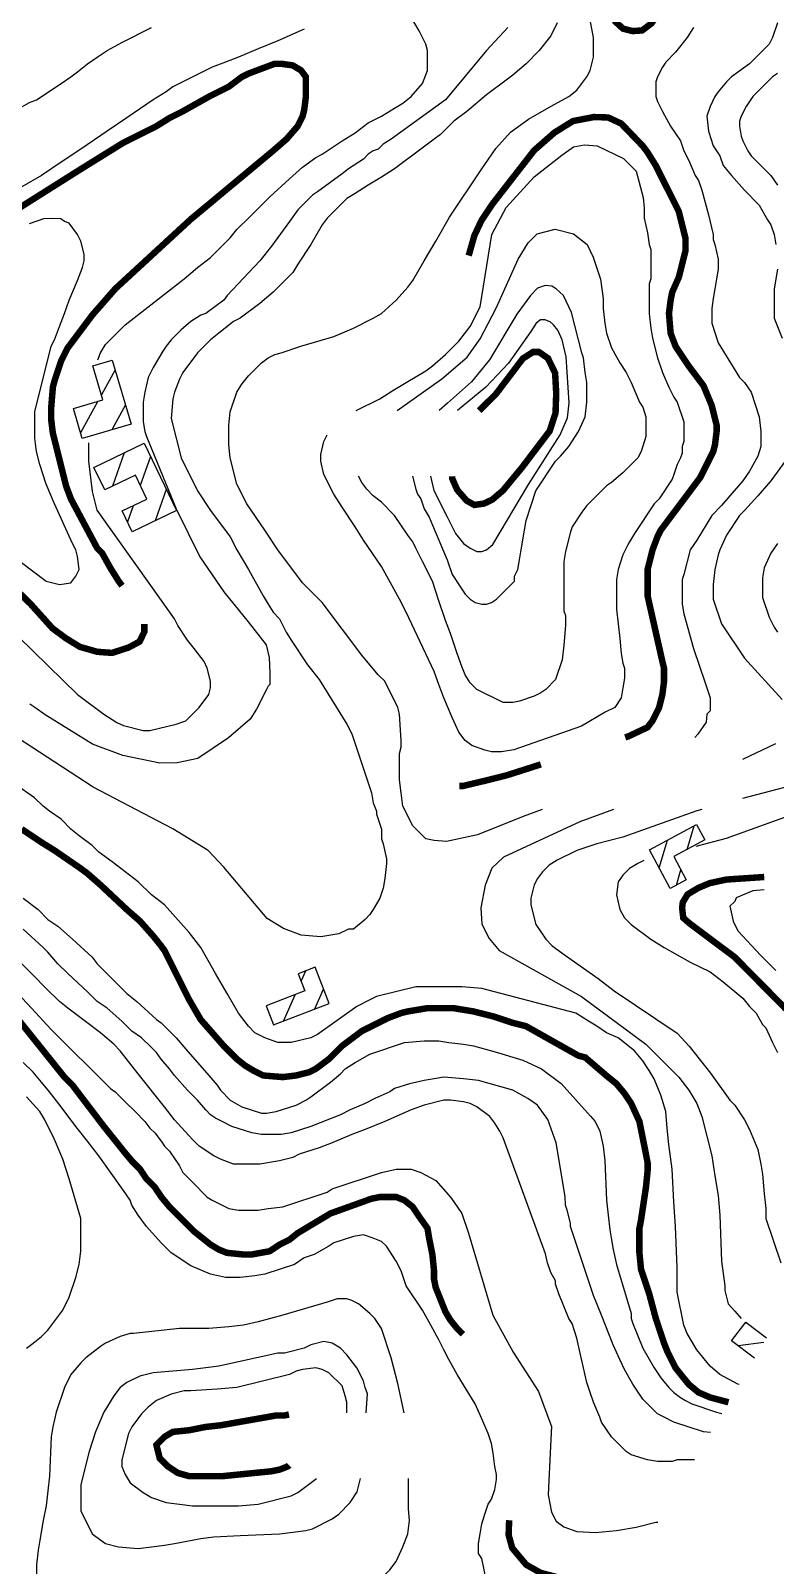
# Model space of a CAD drawing. Extents: x 35515948 to 35520624, y 3302916 to 3308279.
# Drawn here: x 35519442 to 35519730, y 3305613 to 3306207 of the extents above; entities that cross this region are included whole.
import ezdxf

# ---------------------------------------------------------------- set-up
doc = ezdxf.new("R2010")
doc.units = 0
doc.header["$LTSCALE"] = 10000
doc.header["$MEASUREMENT"] = 0
doc.layers.add('2113', color=7, linetype='CONTINUOUS')
doc.layers.add('HY_DX_DGXZ', color=3, linetype='CONTINUOUS')

msp = doc.modelspace()

# ---------------------------------------------------------------- linework, layer by layer
at = {"layer": '2113', "linetype": 'Continuous', "ltscale": 0.005}
for p, q in [((35519474.35, 3306075.63), (35519469.06, 3306065.93)), ((35519467.73, 3306063.48), (35519461.04, 3306051.22)), ((35519478.34, 3306062.06), (35519473.09, 3306052.42)), ((35519477.91, 3306043.53), (35519473.36, 3306030.62)), ((35519488.02, 3306042.14), (35519484.08, 3306030.94)), ((35519494.13, 3306029.39), (35519489.86, 3306017.25)), ((35519481.32, 3306023.1), (35519479.14, 3306016.89)), ((35519695.45, 3305890.21), (35519698.2, 3305899.37)), ((35519684.65, 3305883.05), (35519687.89, 3305893.83)), ((35519691.28, 3305876.35), (35519693.06, 3305882.28)), ((35519546.28, 3305839.26), (35519548.04, 3305843.25)), ((35519539.44, 3305823.82), (35519543.95, 3305834)), ((35519551.57, 3305828.51), (35519554.93, 3305836.11)), ((35519718.55, 3305707.09), (35519717.82, 3305706.99)), ((35519725.07, 3305699.59), (35519715.2, 3305698.27))]:
    msp.add_line(p, q, dxfattribs=at)
for points in [[(35519480.53, 3306054.61), (35519461.68, 3306049.06), (35519458.26, 3306060.69), (35519469.62, 3306064.04), (35519465.74, 3306077.21), (35519473.23, 3306079.41)], [(35519485.59, 3306047.22), (35519498.07, 3306021.19), (35519481, 3306013), (35519477.12, 3306021.09), (35519486.62, 3306025.64), (35519482.2, 3306034.85), (35519470.35, 3306029.17), (35519466.16, 3306037.9)], [(35519680.88, 3305890.06), (35519699.11, 3305899.86), (35519702.32, 3305893.9), (35519690.29, 3305887.43), (35519695.13, 3305878.42), (35519688.93, 3305875.09)], [(35519557.05, 3305830.63), (35519551.63, 3305844.64), (35519545.16, 3305842.14), (35519547.74, 3305835.47), (35519532.78, 3305829.68), (35519535.62, 3305822.34)]]:
    msp.add_lwpolyline(points, close=True, dxfattribs=at)
msp.add_lwpolyline([(35519721.47, 3305693.48), (35519712.65, 3305700.22), (35519718.14, 3305707.4), (35519726.09, 3305701.32)], dxfattribs=at)
at = {"layer": 'HY_DX_DGXZ', "linetype": 'Continuous', "ltscale": 0.005, "const_width": 2.5, "elevation": 450, "flags": 128}
msp.add_lwpolyline([(35519670.66, 3306228.74), (35519666.57, 3306223.69), (35519665.87, 3306219.06), (35519666.04, 3306214.01), (35519667.7, 3306210.26), (35519670.66, 3306207.55), (35519674.41, 3306206.6), (35519678.08, 3306206.86), (35519681.74, 3306209.65), (35519685.23, 3306214.88), (35519687.49, 3306222.55), (35519687.49, 3306225.95), (35519686.1, 3306229.7), (35519682, 3306231.97), (35519680.61, 3306231.97), (35519674.41, 3306231.27)], close=True, dxfattribs=at)
at = {"layer": 'HY_DX_DGXZ', "linetype": 'Continuous', "ltscale": 0.005}
for points, elevation in [([(35519467.63, 3306079.47), (35519468.72, 3306082.2), (35519470.62, 3306085.38), (35519475.7, 3306090.46), (35519478.24, 3306093), (35519501.1, 3306110.78), (35519506.18, 3306115.22), (35519511.26, 3306119.03), (35519518.88, 3306126.65), (35519521.42, 3306129.83), (35519526.5, 3306134.91), (35519531.58, 3306139.99), (35519534.12, 3306142.53), (35519541.74, 3306149.51), (35519546.82, 3306153.96), (35519551.9, 3306157.77), (35519554.44, 3306159.04), (35519562.06, 3306164.12), (35519567.14, 3306167.29), (35519572.22, 3306171.1), (35519577.3, 3306173.64), (35519582.38, 3306176.82), (35519585.56, 3306178.72), (35519588.73, 3306181.26), (35519593.18, 3306186.34), (35519595.08, 3306191.42), (35519595.08, 3306199.04), (35519594.45, 3306201.58), (35519591.91, 3306206.66), (35519588.1, 3306213.01)], 430), ([(35519639.36, 3305905.62), (35519632.12, 3305902.96), (35519614.42, 3305895.81), (35519602.39, 3305893.29), (35519597.62, 3305893.61), (35519594.45, 3305894.24), (35519589.37, 3305899.32), (35519585.56, 3305906.94), (35519584.92, 3305912.02), (35519584.29, 3305917.1), (35519584.29, 3305927.26), (35519584.92, 3305929.8), (35519584.92, 3305932.34), (35519584.29, 3305942.5), (35519583.65, 3305945.04), (35519578.57, 3305955.2), (35519576.03, 3305957.74), (35519569.68, 3305965.36), (35519554.44, 3305985.68), (35519546.82, 3305993.3), (35519537.3, 3306006), (35519532.22, 3306013.62), (35519525.23, 3306023.78), (35519521.42, 3306031.4), (35519518.88, 3306041.56), (35519518.25, 3306046.64), (35519518.25, 3306054.26), (35519518.88, 3306059.34), (35519521.42, 3306066.96), (35519523.33, 3306070.14), (35519525.87, 3306073.31), (35519530.95, 3306078.39), (35519533.49, 3306080.3), (35519536.03, 3306081.57), (35519538.57, 3306082.2), (35519546.19, 3306084.74), (35519558.89, 3306088.55), (35519566.51, 3306091.73), (35519574.13, 3306095.54), (35519577.3, 3306097.44), (35519583.02, 3306102.52), (35519587.46, 3306107.6), (35519589.37, 3306110.14), (35519593.81, 3306117.76), (35519598.26, 3306125.38), (35519603.56, 3306134.7), (35519615.85, 3306152.97), (35519621.53, 3306161.16), (35519627.2, 3306167.46), (35519634.14, 3306172.5), (35519642.96, 3306177.54), (35519649.69, 3306181.26), (35519652.87, 3306183.8), (35519656.68, 3306188.88), (35519657.95, 3306191.42), (35519659.22, 3306196.5), (35519659.22, 3306204.12), (35519657.31, 3306214.28)], 445), ([(35519645.25, 3306209.84), (35519642.71, 3306204.76), (35519638.26, 3306199.04), (35519633.18, 3306193.96), (35519628.1, 3306189.52), (35519625.56, 3306187.61), (35519617.94, 3306181.9), (35519610.32, 3306175.55), (35519605.24, 3306171.74), (35519600.16, 3306166.66), (35519597.62, 3306164.75), (35519592.54, 3306160.94), (35519582.38, 3306153.32), (35519577.3, 3306150.15), (35519572.22, 3306146.97), (35519567.14, 3306143.8), (35519563.97, 3306141.89), (35519556.35, 3306134.27), (35519554.44, 3306131.73), (35519550, 3306124.11), (35519544.92, 3306116.49), (35519543.01, 3306113.32), (35519535.39, 3306105.7), (35519530.31, 3306101.25), (35519522.69, 3306095.54), (35519520.15, 3306094.27), (35519514.44, 3306089.82), (35519511.26, 3306087.28), (35519506.18, 3306082.2), (35519500.47, 3306074.58), (35519499.2, 3306072.04), (35519497.29, 3306066.96), (35519496.66, 3306064.42), (35519496.02, 3306056.8), (35519499.83, 3306041.56), (35519506.18, 3306028.86), (35519511.26, 3306021.24), (35519518.88, 3306011.08), (35519521.42, 3306006), (35519525.87, 3305998.38), (35519531.58, 3305988.22), (35519533.49, 3305985.05), (35519535.39, 3305981.87), (35519537.93, 3305979.33), (35519540.47, 3305974.25), (35519542.38, 3305971.08), (35519548.73, 3305961.55), (35519553.17, 3305955.84), (35519563.97, 3305938.69), (35519565.87, 3305934.88), (35519573.49, 3305912.02), (35519574.13, 3305908.21), (35519575.4, 3305905.04), (35519575.4, 3305903.77), (35519577.3, 3305898.05), (35519577.3, 3305894.24), (35519577.94, 3305892.34), (35519579.21, 3305886.62), (35519579.21, 3305884.72), (35519578.57, 3305879), (35519577.94, 3305875.19), (35519576.67, 3305871.38), (35519574.13, 3305866.94), (35519572.86, 3305865.03), (35519570.95, 3305863.12), (35519566.51, 3305859.31), (35519564.6, 3305859.31), (35519560.88, 3305857.53), (35519553.9, 3305856.4), (35519546.32, 3305857.1), (35519539.43, 3305859.63), (35519533.15, 3305863.55), (35519516.32, 3305883.34), (35519510.3, 3305889.8), (35519496.7, 3305898.17), (35519465.83, 3305914.3), (35519412.84, 3305948.85)], 440), ([(35519426.08, 3306170.46), (35519441.33, 3306178.95), (35519443.95, 3306179.99), (35519453.48, 3306186.34), (35519457.29, 3306188.88), (35519459.83, 3306190.79), (35519463.64, 3306193.96), (35519467.45, 3306196.5), (35519471.26, 3306199.04), (35519476.97, 3306202.22), (35519480.78, 3306204.12), (35519484.59, 3306206.03), (35519488.4, 3306207.93)], 435), ([(35519547.46, 3306207.3), (35519537.3, 3306202.85), (35519529.68, 3306199.68), (35519522.06, 3306196.5), (35519516.98, 3306194.6), (35519511.9, 3306192.69), (35519496.66, 3306185.07), (35519494.12, 3306183.17), (35519489.04, 3306179.99), (35519478.88, 3306173.01), (35519471.26, 3306167.93), (35519461.1, 3306160.94), (35519453.48, 3306155.86), (35519445.86, 3306150.78), (35519438.24, 3306146.34)], 430), ([(35519626.2, 3306207.93), (35519617.91, 3306199.1), (35519602.04, 3306180), (35519581.02, 3306164.83), (35519577.94, 3306162.85), (35519576.03, 3306160.94), (35519574.13, 3306160.31), (35519572.22, 3306159.04), (35519570.32, 3306157.13), (35519564.6, 3306153.32), (35519562.06, 3306151.42), (35519552.54, 3306144.43), (35519550.63, 3306143.16), (35519544.92, 3306137.45), (35519541.74, 3306133), (35519534.76, 3306123.48), (35519530.31, 3306117.76), (35519517.61, 3306104.43), (35519516.34, 3306102.52), (35519509.36, 3306097.44), (35519507.45, 3306096.81), (35519503.64, 3306094.27), (35519499.83, 3306091.09), (35519496.02, 3306087.28), (35519494.12, 3306084.74), (35519492.85, 3306082.84), (35519489.04, 3306076.49), (35519487.13, 3306072.68), (35519485.86, 3306066.96), (35519485.23, 3306063.15), (35519485.23, 3306055.53), (35519485.86, 3306051.72), (35519486.5, 3306049.82), (35519497.93, 3306021.88), (35519507.08, 3306003.33), (35519516.32, 3305989.73), (35519525.83, 3305978.22), (35519532.72, 3305969.24), (35519533.85, 3305964.35), (35519534.11, 3305958.34), (35519534.12, 3305953.93), (35519533.49, 3305953.3), (35519532.85, 3305952.03), (35519529.04, 3305944.41), (35519526.5, 3305940.6), (35519518.15, 3305933.4), (35519506.38, 3305925.38), (35519498.36, 3305923.72), (35519491.64, 3305923.54), (35519477.34, 3305926.51), (35519465.57, 3305930.87), (35519447.35, 3305942.2), (35519443.32, 3305945.04), (35519441.41, 3305946.31)], 435), ([(35519697.95, 3306207.93), (35519695.41, 3306204.12), (35519690.97, 3306198.41), (35519687.16, 3306194.6), (35519685.89, 3306192.69), (35519683.98, 3306188.88), (35519683.35, 3306186.98), (35519683.35, 3306181.26), (35519683.98, 3306179.36), (35519685.89, 3306175.55), (35519689.06, 3306169.83), (35519692.87, 3306164.12), (35519694.14, 3306160.31), (35519696.05, 3306156.5), (35519698.59, 3306150.78), (35519699.86, 3306148.88), (35519701.13, 3306145.07), (35519703.67, 3306135.54), (35519705.57, 3306127.92), (35519705.57, 3306126.02), (35519706.21, 3306124.11), (35519707.48, 3306118.4), (35519707.48, 3306114.59), (35519706.84, 3306110.78), (35519706.21, 3306106.97), (35519705.57, 3306103.16), (35519704.94, 3306099.35), (35519704.94, 3306093.63), (35519707.48, 3306086.01), (35519715.73, 3306072.68), (35519717.64, 3306070.77), (35519720.18, 3306066.96), (35519723.35, 3306057.44), (35519723.99, 3306051.72), (35519723.99, 3306046.01), (35519722.72, 3306042.2), (35519719.54, 3306036.48), (35519717, 3306032.67), (35519711.92, 3306026.96), (35519708.75, 3306023.15), (35519704.94, 3306019.34), (35519699.22, 3306009.81), (35519696.68, 3306006), (35519694.14, 3305996.48), (35519693.51, 3305994.57), (35519693.51, 3305985.05), (35519694.14, 3305981.24), (35519697.95, 3305967.9), (35519702.4, 3305954.57), (35519703.67, 3305950.76), (35519704.3, 3305948.85), (35519704.3, 3305946.95), (35519704.3, 3305943.77), (35519703.03, 3305942.5), (35519702.76, 3305939.41), (35519699.53, 3305934.79), (35519698.4, 3305933.52)], 445), ([(35519730.34, 3306209.84), (35519728.43, 3306204.12), (35519727.16, 3306201.58), (35519719.54, 3306193.96), (35519712.56, 3306188.88), (35519710.65, 3306186.98), (35519707.48, 3306183.17), (35519706.21, 3306181.26), (35519704.3, 3306177.45), (35519703.03, 3306173.64), (35519703.67, 3306167.93), (35519705.57, 3306162.21), (35519708.11, 3306158.4), (35519709.38, 3306154.59), (35519712.56, 3306150.78), (35519717.64, 3306145.07), (35519723.35, 3306139.35), (35519726.53, 3306133.64), (35519727.8, 3306131.73), (35519729.07, 3306127.92), (35519729.7, 3306124.11)], 440), ([(35519437.6, 3306001.56), (35519447.76, 3305993.94), (35519452.84, 3305992.67), (35519457.29, 3305993.3), (35519459.19, 3305995.84), (35519460.46, 3305998.38), (35519459.83, 3306003.46), (35519459.19, 3306006), (35519457.92, 3306008.54), (35519450.94, 3306023.78), (35519447.76, 3306031.4), (35519445.22, 3306039.02), (35519443.95, 3306044.1), (35519443.32, 3306049.18), (35519443.32, 3306059.34), (35519449.67, 3306084.74), (35519450.94, 3306087.28), (35519452.84, 3306092.36), (35519454.75, 3306097.44), (35519456.65, 3306102.52), (35519459.83, 3306110.14), (35519461.73, 3306115.22), (35519462.37, 3306117.76), (35519462.37, 3306120.3), (35519461.1, 3306125.38), (35519459.83, 3306127.92), (35519456.65, 3306132.37), (35519454.75, 3306133), (35519453.36, 3306133.96), (35519450.31, 3306134.13), (35519446.65, 3306133.96), (35519441.16, 3306132.13)], 420), ([(35519730.34, 3306114.59), (35519729.07, 3306106.97), (35519729.07, 3306103.16), (35519729.07, 3306095.54), (35519732.24, 3306087.92)], 440), ([(35519436.97, 3305972.35), (35519459.83, 3305950.12), (35519469.99, 3305942.5), (35519475.07, 3305939.33), (35519477.61, 3305938.06), (35519485.23, 3305936.15), (35519487.77, 3305936.15), (35519497.93, 3305938.69), (35519501.74, 3305939.96), (35519506.82, 3305945.04), (35519510.63, 3305950.12), (35519511.26, 3305952.66), (35519511.26, 3305955.2), (35519509.99, 3305960.28), (35519508.72, 3305962.82), (35519504.91, 3305967.9), (35519502.37, 3305971.08), (35519498.56, 3305976.79), (35519497.29, 3305979.33), (35519488.16, 3305992.26), (35519467.4, 3306021.38), (35519465.57, 3306028.53), (35519464.17, 3306040.3), (35519464.17, 3306047.35)], 430), ([(35519734.78, 3306042.2), (35519727.8, 3306032.67), (35519722.72, 3306026.96), (35519717.64, 3306021.24), (35519715.73, 3306019.34), (35519710.65, 3306011.72), (35519708.11, 3306006), (35519707.48, 3306004.1), (35519706.21, 3305998.38), (35519705.57, 3305992.67), (35519705.57, 3305986.95), (35519708.75, 3305977.43), (35519717.64, 3305964.09), (35519732.24, 3305948.22)], 440), ([(35519885.17, 3305945.15), (35519885.28, 3305945.04), (35519887.29, 3305941.51), (35519888.61, 3305935.95), (35519887.95, 3305930.65), (35519886.23, 3305926.42), (35519881.47, 3305920.91), (35519873.85, 3305915.83), (35519871.94, 3305915.2), (35519860.51, 3305910.75), (35519856.7, 3305909.48), (35519837.65, 3305903.77), (35519826.22, 3305903.13), (35519822.41, 3305904.4), (35519814.79, 3305906.31), (35519801.46, 3305910.12), (35519793.84, 3305912.02), (35519790.03, 3305912.66), (35519778.05, 3305913), (35519761.98, 3305910.8), (35519745.58, 3305907.02), (35519710.59, 3305894.42), (35519698.76, 3305891.27)], 430), ([(35519729.6, 3305931.05), (35519716.91, 3305924.91)], 440), ([(35519666.97, 3305905.62), (35519654, 3305900.86), (35519624.47, 3305887.23), (35519619.97, 3305882.99), (35519617.45, 3305876.37), (35519615.73, 3305867.63), (35519616.13, 3305861.28), (35519618.91, 3305855.72), (35519622.75, 3305851.08), (35519654.66, 3305833.34), (35519679.54, 3305814.87), (35519692.24, 3305802.17), (35519696.05, 3305797.08), (35519699.22, 3305792), (35519701.13, 3305786.92), (35519704.94, 3305771.69), (35519706.21, 3305764.06), (35519707.48, 3305756.44), (35519708.11, 3305748.83), (35519708.75, 3305731.04), (35519710.02, 3305721.52), (35519710.02, 3305719.62), (35519711.29, 3305714.54), (35519713.84, 3305711.67), (35519716.37, 3305708.88)], 440), ([(35519678.76, 3305885.92), (35519676.36, 3305884.72), (35519673.19, 3305882.81), (35519670.65, 3305880.27), (35519668.74, 3305877.73), (35519668.11, 3305872.65), (35519669.38, 3305866.94), (35519671.28, 3305863.76), (35519673.82, 3305861.22), (35519681.44, 3305855.5), (35519686.52, 3305852.33), (35519696.68, 3305846.62), (35519704.3, 3305842.81), (35519709.38, 3305839), (35519717, 3305832.65), (35519719.54, 3305829.47), (35519722.08, 3305826.93), (35519724.62, 3305822.48), (35519725.89, 3305821.21), (35519728.43, 3305815.5), (35519730.34, 3305811.69)], 430), ([(35519438.87, 3305871.38), (35519444.59, 3305866.94), (35519448.4, 3305863.12), (35519452.21, 3305860.58), (35519457.92, 3305855.5), (35519465.54, 3305848.52), (35519467.45, 3305845.98), (35519475.07, 3305838.36), (35519478.88, 3305834.55), (35519482.69, 3305831.38), (35519490.31, 3305824.39), (35519492.21, 3305823.12), (35519497.93, 3305817.4), (35519501.74, 3305812.96), (35519510.63, 3305802.8), (35519513.8, 3305798.99), (35519515.07, 3305797.08), (35519518.88, 3305793.27), (35519523.33, 3305790.73), (35519530.95, 3305788.19), (35519532.85, 3305788.19), (35519536.66, 3305788.83), (35519544.28, 3305791.37), (35519548.09, 3305793.27), (35519550, 3305794.54), (35519557.62, 3305800.26), (35519561.43, 3305803.44), (35519563.33, 3305805.34), (35519567.14, 3305807.88), (35519572.86, 3305811.06), (35519586.19, 3305815.5), (35519593.81, 3305816.13), (35519599.53, 3305816.13), (35519603.34, 3305815.5), (35519609.05, 3305814.87), (35519612.86, 3305814.23), (35519621.24, 3305811.92), (35519631.96, 3305808.77), (35519639.21, 3305805.31), (35519646.77, 3305799.64), (35519658.12, 3305787.04), (35519659.85, 3305785.02), (35519661.76, 3305781.21), (35519663.03, 3305775.5), (35519663.66, 3305769.78), (35519664.3, 3305754.54), (35519664.93, 3305748.83), (35519665.57, 3305743.11), (35519666.2, 3305739.3), (35519666.84, 3305735.49), (35519668.11, 3305729.77), (35519673.82, 3305710.73), (35519673.82, 3305708.82), (35519674.46, 3305706.92), (35519678.27, 3305697.39), (35519682.71, 3305689.77), (35519685.25, 3305685.96), (35519688.43, 3305682.15), (35519690.33, 3305680.25), (35519692.87, 3305678.34), (35519694.78, 3305677.07), (35519697.32, 3305675.8), (35519706.84, 3305672.62), (35519708.89, 3305672.11)], 455)]:
    msp.add_lwpolyline(points, dxfattribs=dict(at, elevation=elevation))
at = {"layer": 'HY_DX_DGXZ', "linetype": 'Continuous', "ltscale": 0.005, "const_width": 2.5}
for points, elevation in [([(35519477.03, 3305992.17), (35519475.7, 3305993.94), (35519472.53, 3305999.02), (35519469.35, 3306004.73), (35519467.45, 3306006.64), (35519457.29, 3306025.69), (35519455.38, 3306030.77), (35519452.21, 3306043.47), (35519450.94, 3306048.55), (35519450.3, 3306051.09), (35519449.67, 3306056.17), (35519449.67, 3306061.25), (35519450.3, 3306068.87), (35519450.94, 3306071.41), (35519453.48, 3306079.03), (35519456.02, 3306084.11), (35519465.54, 3306096.81), (35519469.99, 3306101.89), (35519474.43, 3306106.97), (35519503.53, 3306133.77), (35519535.68, 3306160.54), (35519540.72, 3306164.95), (35519544.92, 3306169.83), (35519546.82, 3306173.64), (35519547.46, 3306176.18), (35519548.09, 3306181.26), (35519548.09, 3306188.88), (35519546.19, 3306191.42), (35519543.01, 3306193.33), (35519538.57, 3306193.96), (35519536.03, 3306193.96), (35519530.95, 3306192.06), (35519525.87, 3306190.15), (35519523.33, 3306188.88), (35519518.25, 3306185.07), (35519513.17, 3306182.53), (35519510.63, 3306181.26), (35519500.47, 3306175.55), (35519495.39, 3306173.01), (35519490.31, 3306169.83), (35519485.23, 3306167.29), (35519477.61, 3306163.48), (35519461.65, 3306153.58), (35519421.71, 3306128.38)], 425), ([(35519423, 3306003.46), (35519441.85, 3305984.93), (35519450.14, 3305975.69), (35519455.19, 3305971.94), (35519460.69, 3305968.54), (35519467.4, 3305966.62), (35519473.16, 3305966.18), (35519479.61, 3305968.28), (35519483.8, 3305970.54), (35519485.63, 3305974.29), (35519485.63, 3305977.37)], 425), ([(35519438.24, 3305898.05), (35519445.86, 3305892.97), (35519450.94, 3305889.8), (35519461.1, 3305882.81), (35519463.64, 3305880.91), (35519468.72, 3305876.46), (35519478.88, 3305866.94), (35519483.96, 3305862.49), (35519489.04, 3305856.77), (35519491.58, 3305853.6), (35519493.48, 3305851.06), (35519503.01, 3305832.01), (35519507.45, 3305824.39), (35519511.9, 3305819.31), (35519516.34, 3305814.23), (35519521.42, 3305809.15), (35519524.6, 3305806.61), (35519527.77, 3305804.71), (35519531.58, 3305802.8), (35519539.2, 3305802.17), (35519544.28, 3305802.8), (35519549.36, 3305804.07), (35519551.9, 3305805.34), (35519556.98, 3305809.15), (35519562.06, 3305814.23), (35519569.68, 3305819.94), (35519579.84, 3305825.02), (35519584.92, 3305826.93), (35519587.46, 3305827.56), (35519595.08, 3305828.83), (35519605.24, 3305828.83), (35519612.86, 3305827.56), (35519620.48, 3305825.66), (35519628.1, 3305823.12), (35519633.18, 3305821.85), (35519653.5, 3305810.42), (35519656.04, 3305809.79), (35519664.93, 3305802.17), (35519668.11, 3305799.62), (35519671.28, 3305795.81), (35519673.82, 3305792), (35519677, 3305785.02), (35519680.17, 3305769.15), (35519680.17, 3305765.97), (35519679.54, 3305759.62), (35519677.63, 3305746.92), (35519677, 3305743.75), (35519677, 3305734.22), (35519677.63, 3305727.87), (35519680.81, 3305718.35), (35519683.35, 3305708.82), (35519686.52, 3305699.29), (35519687.79, 3305696.12), (35519690.97, 3305689.77), (35519696.05, 3305683.42), (35519699.86, 3305680.25), (35519704.3, 3305678.34), (35519711.44, 3305676.44)], 450), ([(35519608.76, 3305702.76), (35519606.51, 3305705.01), (35519603.97, 3305708.19), (35519602.07, 3305711.36), (35519598.26, 3305720.88), (35519597.62, 3305724.06), (35519597.62, 3305727.23), (35519596.99, 3305733.58), (35519595.72, 3305739.94), (35519595.08, 3305743.75), (35519591.91, 3305748.19), (35519589.37, 3305752), (35519586.19, 3305754.54), (35519583.02, 3305755.81), (35519576.67, 3305755.81), (35519573.49, 3305755.17), (35519557.62, 3305749.46), (35519544.92, 3305741.84), (35519541.74, 3305739.3), (35519537.93, 3305737.4), (35519534.12, 3305734.85), (35519527.14, 3305733.58), (35519523.96, 3305733.58), (35519517.61, 3305734.22), (35519514.44, 3305735.49), (35519511.26, 3305737.4), (35519504.91, 3305742.48), (35519495.39, 3305752), (35519492.21, 3305755.81), (35519489.67, 3305759.62), (35519486.5, 3305762.79), (35519483.96, 3305766.6), (35519480.78, 3305769.78), (35519477.61, 3305773.59), (35519469.99, 3305783.12), (35519457.92, 3305798.99), (35519454.75, 3305802.17), (35519449.67, 3305808.52), (35519444.59, 3305814.87), (35519431.89, 3305830.74)], 475)]:
    msp.add_lwpolyline(points, dxfattribs=dict(at, elevation=elevation))
at = {"layer": 'HY_DX_DGXZ', "linetype": 'Continuous', "ltscale": 0.005, "flags": 128}
for points, elevation in [([(35519730.34, 3306190.15), (35519728.43, 3306188.88), (35519720.81, 3306181.26), (35519718.27, 3306177.45), (35519716.37, 3306173.64), (35519715.73, 3306171.74), (35519715.73, 3306169.83), (35519716.37, 3306166.02), (35519717, 3306164.12), (35519718.91, 3306160.31), (35519720.18, 3306158.4), (35519727.8, 3306150.78), (35519730.34, 3306146.97)], 435), ([(35519567.52, 3306059.85), (35519576.67, 3306064.42), (35519581.75, 3306067.6), (35519586.83, 3306070.77), (35519594.45, 3306075.22), (35519596.99, 3306077.12), (35519602.07, 3306081.57), (35519607.15, 3306086.65), (35519611.59, 3306092.36), (35519615.4, 3306099.98), (35519619.97, 3306127.93), (35519625.53, 3306138.39), (35519636.39, 3306150.31), (35519646.98, 3306158.65), (35519651.48, 3306161.83), (35519655.72, 3306162.62), (35519660.62, 3306162.22), (35519670.81, 3306157.32), (35519675.71, 3306152.42), (35519678.49, 3306142.23), (35519678.9, 3306138.08), (35519678.9, 3306134.27), (35519680.17, 3306128.56), (35519680.81, 3306124.11), (35519681.44, 3306122.21), (35519681.44, 3306120.3), (35519681.44, 3306116.49), (35519681.44, 3306110.78), (35519680.81, 3306108.87), (35519680.81, 3306097.44), (35519681.44, 3306091.73), (35519682.08, 3306087.92), (35519683.98, 3306080.3), (35519685.89, 3306074.58), (35519688.43, 3306068.87), (35519690.33, 3306065.06), (35519691.6, 3306063.15), (35519694.14, 3306055.53), (35519694.14, 3306047.91), (35519693.51, 3306046.01), (35519693.51, 3306043.47), (35519692.87, 3306041.56), (35519691.6, 3306039.02), (35519690.33, 3306035.21), (35519689.7, 3306033.31), (35519684.62, 3306025.69), (35519682.71, 3306023.78), (35519675.09, 3306012.35), (35519673.19, 3306009.18), (35519673.19, 3306009.18)], 455), ([(35519583.32, 3306059.85), (35519600.64, 3306072.19), (35519610.44, 3306080.53), (35519615.47, 3306087.55), (35519621.69, 3306099.46), (35519630.17, 3306118.4), (35519634.01, 3306124.75), (35519637.45, 3306128.19), (35519644.47, 3306130.05), (35519651.48, 3306128.19), (35519656.78, 3306124.09), (35519659.16, 3306119.19), (35519661.94, 3306110.72), (35519663.03, 3306103.16), (35519663.03, 3306099.35), (35519663.66, 3306093.63), (35519664.3, 3306089.82), (35519666.2, 3306084.11), (35519669.38, 3306078.39), (35519671.92, 3306074.58), (35519673.82, 3306070.77), (35519677, 3306063.15), (35519678.27, 3306061.25), (35519679.54, 3306057.44), (35519679.54, 3306053.63), (35519679.54, 3306049.82), (35519677.63, 3306044.1), (35519676.36, 3306041.56), (35519670.65, 3306035.85), (35519666.2, 3306032.04), (35519664.3, 3306030.77), (35519656.68, 3306023.15), (35519654.77, 3306020.61), (35519650.96, 3306014.89), (35519650.33, 3306012.99), (35519648.42, 3306005.37), (35519647.79, 3306001.56), (35519647.79, 3305982.51), (35519648.42, 3305980.6), (35519648.42, 3305976.79), (35519647.79, 3305969.17), (35519647.15, 3305963.46), (35519644.61, 3305955.84), (35519640.8, 3305952.03), (35519638.9, 3305950.76), (35519636.36, 3305949.49), (35519630.64, 3305947.58), (35519628.1, 3305946.95), (35519624.29, 3305946.95), (35519614.13, 3305952.03), (35519611.59, 3305954.57), (35519609.69, 3305957.74), (35519608.42, 3305960.92), (35519606.51, 3305966), (35519603.97, 3305973.62), (35519602.07, 3305978.7), (35519599.53, 3305986.32), (35519596.99, 3305993.94), (35519593.18, 3306001.56), (35519590.64, 3306006.64), (35519589.37, 3306009.18), (35519587.46, 3306011.72), (35519582.38, 3306019.34), (35519577.3, 3306024.42), (35519574.13, 3306026.96), (35519571.59, 3306029.5), (35519569.68, 3306032.04), (35519568.47, 3306034.47)], 460), ([(35519589.35, 3306034.47), (35519590.64, 3306029.5), (35519591.27, 3306027.59), (35519592.54, 3306025.69), (35519593.81, 3306021.88), (35519595.72, 3306018.7), (35519596.99, 3306015.53), (35519599.53, 3306009.81), (35519602.7, 3306002.19), (35519604.61, 3305996.48), (35519609.69, 3305988.86), (35519611.59, 3305986.95), (35519613.5, 3305985.68), (35519616.04, 3305985.05), (35519617.94, 3305985.05), (35519619.85, 3305985.68), (35519621.75, 3305986.95), (35519623.66, 3305988.86), (35519628.74, 3305993.94), (35519628.74, 3305995.84), (35519630.01, 3305998.38), (35519630.64, 3306002.19), (35519631.28, 3306006), (35519632.55, 3306013.62), (35519633.18, 3306017.43), (35519636.99, 3306028.86), (35519644.61, 3306040.29), (35519646.52, 3306042.2), (35519649.69, 3306046.01), (35519653.5, 3306051.72), (35519656.04, 3306057.44), (35519656.68, 3306063.15), (35519656.68, 3306070.77), (35519656.04, 3306074.58), (35519655.41, 3306080.3), (35519654.77, 3306082.2), (35519650.82, 3306097.74), (35519647.64, 3306104.36), (35519644.86, 3306106.88), (35519643.14, 3306107.94), (35519640.62, 3306108.2), (35519637.65, 3306107.21), (35519634.87, 3306104.43), (35519629.57, 3306097.21), (35519619.11, 3306079.54), (35519612.09, 3306070.93), (35519602.83, 3306062.72), (35519599.67, 3306059.85)], 465), ([(35519596.32, 3306034.47), (35519597.6, 3306028.91), (35519602.65, 3306018.83), (35519605.88, 3306012.35), (35519609.05, 3306008.54), (35519611.59, 3306006.64), (35519614.13, 3306005.37), (35519616.04, 3306005.37), (35519617.94, 3306006), (35519620.3, 3306008.11), (35519634.14, 3306031.34), (35519646.38, 3306050.48), (35519649.23, 3306057.1), (35519649.89, 3306062.92), (35519648.7, 3306080.6), (35519647.11, 3306087.22), (35519645.52, 3306090.92), (35519643.8, 3306093.04), (35519642.55, 3306094.23), (35519641.49, 3306094.63), (35519640.62, 3306094.96), (35519638.71, 3306094.96), (35519637.12, 3306093.71), (35519635, 3306090.4), (35519626.46, 3306078.15), (35519617.65, 3306068.88), (35519606.69, 3306059.85)], 470), ([(35519673.19, 3306009.18), (35519672.55, 3306007.91), (35519670.65, 3306004.1), (35519668.74, 3305998.38), (35519668.11, 3305994.57), (35519668.11, 3305983.14), (35519668.74, 3305977.43), (35519669.38, 3305971.71), (35519670.01, 3305966), (35519670.65, 3305962.19), (35519671.28, 3305960.28), (35519671.28, 3305956.47), (35519670.65, 3305952.66), (35519670.01, 3305948.85), (35519667.47, 3305945.04), (35519663.8, 3305943.24), (35519654.66, 3305937.89), (35519628.5, 3305928.75), (35519623.66, 3305927.9), (35519619.85, 3305927.9), (35519617.31, 3305928.53), (35519612.23, 3305930.44), (35519609.69, 3305932.34), (35519607.15, 3305935.52), (35519604.61, 3305941.23), (35519601.43, 3305948.85), (35519599.53, 3305953.93), (35519597.62, 3305959.01), (35519586.83, 3305981.87), (35519584.29, 3305986.95), (35519577.3, 3305999.65), (35519570.32, 3306009.81), (35519567.14, 3306014.89), (35519562.06, 3306022.51), (35519558.89, 3306027.59), (35519555.08, 3306035.21), (35519553.81, 3306040.29), (35519553.81, 3306042.83), (35519555.08, 3306047.91), (35519556.35, 3306050.45)], 455), ([(35519730.34, 3306008.54), (35519727.8, 3306004.73), (35519725.26, 3305999.02), (35519724.62, 3305995.21), (35519724.62, 3305991.4), (35519724.62, 3305987.59), (35519727.16, 3305979.97), (35519729.07, 3305976.16), (35519730.34, 3305974.25)], 435), ([(35519746.41, 3305917.68), (35519716.91, 3305909.83)], 435), ([(35519715.5, 3305683.34), (35519715.1, 3305683.42), (35519708.11, 3305687.23), (35519704.3, 3305690.4), (35519699.22, 3305696.75), (35519695.41, 3305703.1), (35519694.14, 3305706.28), (35519691.6, 3305718.98), (35519691.6, 3305728.5), (35519690.97, 3305744.38), (35519690.33, 3305753.9), (35519689.7, 3305766.6), (35519688.43, 3305776.13), (35519687.79, 3305782.48), (35519687.16, 3305788.83), (35519685.25, 3305795.18), (35519682.71, 3305801.53), (35519680.81, 3305804.71), (35519678.27, 3305808.52), (35519675.09, 3305812.33), (35519668.74, 3305817.4), (35519664.3, 3305819.31), (35519660.49, 3305821.85), (35519657.31, 3305823.75), (35519652.44, 3305826.84), (35519618.58, 3305835.82), (35519616.04, 3305836.46), (35519608.42, 3305837.09), (35519590.64, 3305837.09), (35519575.4, 3305833.28), (35519572.86, 3305832.01), (35519567.78, 3305829.47), (35519552.54, 3305818.67), (35519550, 3305817.4), (35519542.38, 3305815.5), (35519537.3, 3305815.5), (35519532.22, 3305817.4), (35519528.41, 3305819.31), (35519525.87, 3305821.85), (35519522.06, 3305826.93), (35519517.61, 3305834.55), (35519513.17, 3305842.17), (35519507.45, 3305852.33), (35519503.01, 3305858.04), (35519493.48, 3305868.84), (35519488.4, 3305872.65), (35519483.32, 3305877.73), (35519478.24, 3305881.54), (35519473.16, 3305885.35), (35519468.08, 3305889.16), (35519465.54, 3305891.7), (35519460.46, 3305895.51), (35519457.29, 3305898.05), (35519453.48, 3305901.86), (35519449.03, 3305905.04), (35519446.49, 3305906.94), (35519443.16, 3305910.12), (35519435.8, 3305915.24)], 445), ([(35519701.1, 3305905.62), (35519699.15, 3305905.1), (35519670.65, 3305894.88), (35519660.49, 3305892.34), (35519652.87, 3305889.8), (35519645.25, 3305885.99), (35519642.07, 3305884.08), (35519639.53, 3305881.54), (35519637.63, 3305879), (35519636.36, 3305876.46), (35519635.09, 3305871.38), (35519635.09, 3305868.84), (35519636.99, 3305861.22), (35519640.8, 3305855.5), (35519643.34, 3305852.96), (35519648.42, 3305849.15), (35519661.12, 3305840.27), (35519667.26, 3305835.54), (35519691.54, 3305819.17), (35519696.26, 3305814.13), (35519704.46, 3305803.73), (35519711.92, 3305793.27), (35519713.83, 3305791.37), (35519717.64, 3305785.65), (35519719.54, 3305781.85), (35519722.72, 3305774.23), (35519723.99, 3305768.51), (35519724.62, 3305764.7), (35519725.26, 3305757.08), (35519725.89, 3305751.37), (35519725.89, 3305747.56), (35519731.61, 3305730.41)], 435), ([(35519725.16, 3305874.53), (35519720.86, 3305874.25), (35519714.37, 3305871.47), (35519713.83, 3305870.11), (35519711.92, 3305868.21), (35519713.19, 3305862.49), (35519715.1, 3305858.68), (35519723.99, 3305849.15), (35519729.7, 3305843.44)], 420), ([(35519704.53, 3305664.7), (35519701.76, 3305665), (35519690.33, 3305668.81), (35519686.52, 3305670.72), (35519683.98, 3305671.99), (35519678.27, 3305677.71), (35519674.46, 3305683.42), (35519671.28, 3305689.13), (35519669.38, 3305692.94), (35519666.84, 3305698.66), (35519662.39, 3305710.09), (35519659.22, 3305717.71), (35519650.33, 3305744.38), (35519650.33, 3305745.65), (35519649.06, 3305750.73), (35519648.42, 3305752.63), (35519648.34, 3305756.03), (35519644.85, 3305776.79), (35519641.63, 3305785.77), (35519637.63, 3305791.37), (35519633.82, 3305793.91), (35519628.1, 3305797.08), (35519614.77, 3305800.9), (35519609.05, 3305801.53), (35519601.43, 3305802.17), (35519597.62, 3305801.53), (35519593.81, 3305800.9), (35519588.1, 3305799.62), (35519582.38, 3305797.72), (35519580.48, 3305796.45), (35519574.76, 3305793.91), (35519570.95, 3305792), (35519565.24, 3305789.46), (35519561.43, 3305787.56), (35519550, 3305783.12), (35519542.38, 3305780.58), (35519538.57, 3305779.94), (35519530.95, 3305779.94), (35519527.14, 3305780.58), (35519519.52, 3305783.12), (35519515.71, 3305785.02), (35519513.17, 3305786.29), (35519511.26, 3305787.56), (35519509.36, 3305789.46), (35519506.18, 3305793.27), (35519502.37, 3305797.08), (35519497.29, 3305802.8), (35519495.39, 3305805.34), (35519492.21, 3305809.15), (35519490.31, 3305811.69), (35519488.4, 3305813.6), (35519484.59, 3305817.4), (35519480.78, 3305819.94), (35519476.97, 3305823.75), (35519471.26, 3305828.83), (35519467.45, 3305831.38), (35519463.64, 3305835.19), (35519456.02, 3305842.17), (35519452.21, 3305845.98), (35519448.4, 3305850.42), (35519446.49, 3305852.33), (35519438.87, 3305859.31)], 460), ([(35519698.35, 3305654.21), (35519691.6, 3305654.21), (35519689.7, 3305653.58), (35519683.98, 3305653.58), (35519680.17, 3305654.21), (35519673.82, 3305656.12), (35519671.92, 3305657.38), (35519666.2, 3305663.1), (35519662.39, 3305668.81), (35519661.76, 3305670.72), (35519659.22, 3305676.44), (35519657.95, 3305680.25), (35519656.68, 3305684.06), (35519655.41, 3305689.77), (35519654.14, 3305695.48), (35519652.87, 3305701.2), (35519650.96, 3305706.92), (35519649.69, 3305708.82), (35519645.88, 3305718.35), (35519644.61, 3305722.15), (35519644.61, 3305723.42), (35519642.71, 3305726.6), (35519641.44, 3305730.41), (35519640.67, 3305733.88), (35519624.29, 3305778.67), (35519623.02, 3305781.21), (35519621.12, 3305784.38), (35519619.21, 3305786.92), (35519614.13, 3305790.73), (35519611.59, 3305792), (35519609.05, 3305792.64), (35519603.97, 3305793.27), (35519601.43, 3305793.27), (35519593.81, 3305791.37), (35519588.73, 3305789.46), (35519578.57, 3305785.02), (35519570.95, 3305781.85), (35519565.87, 3305779.94), (35519558.25, 3305776.77), (35519553.17, 3305774.86), (35519545.55, 3305772.32), (35519543.01, 3305771.05), (35519537.93, 3305769.78), (35519530.31, 3305768.51), (35519520.15, 3305768.51), (35519515.07, 3305770.42), (35519512.53, 3305771.69), (35519506.82, 3305775.5), (35519504.28, 3305778.04), (35519497.29, 3305785.65), (35519493.48, 3305790.73), (35519483.32, 3305803.44), (35519476.34, 3305812.33), (35519473.8, 3305814.87), (35519468.72, 3305819.31), (35519456.02, 3305828.83), (35519452.84, 3305831.38), (35519447.76, 3305836.46), (35519442.68, 3305841.54), (35519437.6, 3305846.62)], 465), ([(35519433.16, 3305838.36), (35519442.05, 3305828.83), (35519449.67, 3305820.58), (35519472.53, 3305797.72), (35519474.43, 3305796.45), (35519478.24, 3305792.64), (35519482.05, 3305788.83), (35519485.86, 3305785.02), (35519487.77, 3305782.48), (35519489.67, 3305780.58), (35519492.21, 3305777.4), (35519493.48, 3305775.5), (35519495.39, 3305773.59), (35519499.2, 3305767.88), (35519500.47, 3305765.33), (35519502.37, 3305763.43), (35519504.28, 3305761.52), (35519509.99, 3305755.81), (35519511.9, 3305754.54), (35519514.44, 3305753.27), (35519518.25, 3305751.37), (35519522.06, 3305750.73), (35519529.68, 3305750.73), (35519533.49, 3305751.37), (35519539.2, 3305752), (35519556.35, 3305757.71), (35519558.25, 3305758.98), (35519577.3, 3305765.33), (35519583.02, 3305766.6), (35519588.73, 3305766.6), (35519592.54, 3305765.33), (35519598.26, 3305762.16), (35519603.97, 3305755.81), (35519605.24, 3305753.9), (35519608.42, 3305749.46), (35519610.96, 3305741.84), (35519620.35, 3305710.08), (35519628.2, 3305695.78), (35519637.97, 3305680.6), (35519643, 3305667.08), (35519642.69, 3305659.52), (35519641.74, 3305640.62), (35519643, 3305634), (35519644.89, 3305630.54), (35519647.73, 3305628.33), (35519652.77, 3305626.44), (35519660.02, 3305626.13), (35519668.11, 3305626.9), (35519675.73, 3305628.17), (35519683.35, 3305630.08), (35519684.14, 3305630.08)], 470), ([(35519617.94, 3305607.22), (35519616.04, 3305616.11), (35519614.77, 3305618.02), (35519614.77, 3305621.83), (35519615.4, 3305625.63), (35519616.04, 3305629.44), (35519617.31, 3305633.25), (35519618.58, 3305637.06), (35519619.85, 3305638.97), (35519621.12, 3305642.78), (35519621.75, 3305646.59), (35519621.75, 3305648.5), (35519621.12, 3305651.67), (35519620.48, 3305656.75), (35519619.85, 3305660.56), (35519618.58, 3305664.37), (35519616.04, 3305670.08), (35519613.5, 3305675.8), (35519606.51, 3305687.23), (35519603.34, 3305692.94), (35519601.43, 3305696.75), (35519599.53, 3305700.56), (35519596.35, 3305706.28), (35519593.18, 3305712), (35519586.83, 3305721.52), (35519584.92, 3305727.23), (35519583.02, 3305731.04), (35519579.21, 3305736.76), (35519577.3, 3305738.67), (35519574.13, 3305739.94), (35519570.32, 3305741.21), (35519566.51, 3305740.57), (35519558.89, 3305738.03), (35519556.98, 3305736.76), (35519551.27, 3305733.58), (35519547.46, 3305732.31), (35519543.65, 3305729.77), (35519532.22, 3305725.96), (35519528.41, 3305725.33), (35519522.69, 3305724.69), (35519516.98, 3305724.69), (35519511.26, 3305725.96), (35519503.64, 3305729.14), (35519496.02, 3305734.22), (35519492.21, 3305738.03), (35519486.5, 3305744.38), (35519483.32, 3305748.83), (35519480.78, 3305752.63), (35519480.15, 3305754.54), (35519477.61, 3305758.35), (35519468.08, 3305771.69), (35519463.64, 3305777.4), (35519459.19, 3305783.12), (35519453.48, 3305790.73), (35519449.03, 3305796.45), (35519445.86, 3305800.26), (35519442.68, 3305804.07), (35519438.87, 3305807.88)], 480), ([(35519440.14, 3305697.39), (35519442.68, 3305699.29), (35519445.86, 3305701.83), (35519448.4, 3305704.38), (35519454.11, 3305712), (35519456.65, 3305717.08), (35519459.19, 3305724.69), (35519460.46, 3305729.77), (35519461.1, 3305734.85), (35519461.1, 3305747.56), (35519456.65, 3305762.79), (35519454.11, 3305770.42), (35519450.94, 3305778.04), (35519447.13, 3305785.65), (35519445.22, 3305788.83), (35519440.14, 3305794.54)], 485), ([(35519586.14, 3305672.38), (35519583.64, 3305683.77), (35519581.11, 3305693.58), (35519577.3, 3305705.01), (35519574.76, 3305708.82), (35519572.86, 3305710.73), (35519568.41, 3305714.54), (35519565.87, 3305715.81), (35519563.97, 3305716.44), (35519560.16, 3305716.44), (35519556.35, 3305715.17), (35519539.2, 3305710.09), (35519529.68, 3305707.55), (35519523.96, 3305706.28), (35519518.25, 3305705.65), (35519510.63, 3305705.01), (35519499.2, 3305705.01), (35519481.42, 3305703.1), (35519480.15, 3305703.1), (35519476.34, 3305701.83), (35519470.62, 3305699.29), (35519468.72, 3305698.02), (35519463, 3305693.58), (35519461.1, 3305691.67), (35519457.29, 3305687.23), (35519454.75, 3305682.15), (35519451.57, 3305672.62), (35519450.3, 3305666.91), (35519449.67, 3305663.1), (35519449.03, 3305647.86), (35519448.4, 3305642.15), (35519447.76, 3305636.43), (35519446.49, 3305630.71), (35519445.22, 3305623.1), (35519444.59, 3305619.29), (35519443.95, 3305613.57), (35519443.95, 3305607.85)], 485), ([(35519571.44, 3305672.38), (35519571.97, 3305679.67), (35519570.95, 3305682.15), (35519570.32, 3305684.69), (35519567.78, 3305689.77), (35519563.97, 3305694.85), (35519561.43, 3305697.39), (35519558.25, 3305699.29), (35519555.08, 3305699.93), (35519550, 3305698.66), (35519547.46, 3305697.39), (35519539.84, 3305695.48), (35519537.3, 3305695.48), (35519514.44, 3305690.4), (35519509.36, 3305689.77), (35519504.28, 3305689.13), (35519496.66, 3305688.5), (35519489.04, 3305687.87), (35519483.96, 3305686.6), (35519478.88, 3305684.06), (35519476.34, 3305682.15), (35519473.8, 3305678.98), (35519469.99, 3305672.62), (35519466.81, 3305665), (35519464.27, 3305657.38), (35519461.1, 3305644.69), (35519461.1, 3305642.15), (35519461.1, 3305637.06), (35519461.1, 3305634.52), (35519465.54, 3305625.63), (35519465.54, 3305625.63)], 490), ([(35519563.97, 3305672.38), (35519563.97, 3305676.44), (35519563.33, 3305678.98), (35519562.06, 3305682.79), (35519556.98, 3305687.87), (35519554.44, 3305689.13), (35519551.9, 3305689.77), (35519546.82, 3305689.13), (35519544.28, 3305688.5), (35519541.74, 3305687.23), (35519521.42, 3305682.15), (35519513.8, 3305681.52), (35519503.64, 3305680.88), (35519501.1, 3305680.88), (35519496.02, 3305679.61), (35519490.31, 3305677.07), (35519487.13, 3305674.53), (35519484.59, 3305671.99), (35519480.78, 3305666.91), (35519479.51, 3305664.37), (35519476.97, 3305654.21), (35519476.97, 3305651.67), (35519478.24, 3305648.5), (35519480.15, 3305645.32), (35519485.23, 3305641.51), (35519488.4, 3305639.6), (35519494.12, 3305637.7), (35519499.2, 3305637.06), (35519504.28, 3305636.43), (35519522.06, 3305636.43), (35519529.68, 3305637.06), (35519542.38, 3305640.24), (35519544.92, 3305641.51), (35519552.25, 3305647.01)], 495), ([(35519465.54, 3305625.63), (35519470.62, 3305621.83), (35519475.7, 3305620.56), (35519483.32, 3305619.92), (35519488.4, 3305620.56), (35519493.48, 3305621.19), (35519497.29, 3305621.83), (35519507.45, 3305623.73), (35519512.53, 3305624.37), (35519522.69, 3305625), (35519537.93, 3305625.63), (35519543.01, 3305626.27), (35519548.09, 3305626.9), (35519550.63, 3305627.54), (35519558.25, 3305631.35), (35519560.79, 3305633.25), (35519565.24, 3305637.7), (35519567.87, 3305641.88), (35519569.14, 3305646.92), (35519569.15, 3305647.01)], 490), ([(35519503.64, 3305598.32), (35519508.09, 3305598.96), (35519510.63, 3305599.6), (35519515.07, 3305600.23), (35519519.52, 3305600.87), (35519524.6, 3305601.5), (35519547.46, 3305601.5), (35519550, 3305600.87), (35519557.62, 3305600.87), (35519565.24, 3305602.14), (35519567.78, 3305602.77), (35519570.32, 3305604.04), (35519575.4, 3305607.22), (35519577.94, 3305609.12), (35519580.48, 3305611.67), (35519583.02, 3305614.84), (35519585.56, 3305620.56), (35519587.46, 3305625.63), (35519588.1, 3305630.71), (35519587.73, 3305635.26), (35519587.73, 3305647.01)], 485)]:
    msp.add_lwpolyline(points, dxfattribs=dict(at, elevation=elevation))
at = {"layer": 'HY_DX_DGXZ', "linetype": 'Continuous', "ltscale": 0.005, "const_width": 2.5, "flags": 128}
for points, elevation in [([(35519611.02, 3306119.8), (35519613.2, 3306127.5), (35519615.99, 3306133.43), (35519620.18, 3306139.71), (35519636.31, 3306160.47), (35519644.16, 3306167.35), (35519651.31, 3306171.8), (35519659.42, 3306173.37), (35519664.91, 3306173.2), (35519669.97, 3306170.84), (35519678.27, 3306162.21), (35519680.17, 3306159.67), (35519683.35, 3306154.59), (35519692.24, 3306136.81), (35519694.78, 3306126.65), (35519694.78, 3306121.57), (35519692.24, 3306111.41), (35519692.24, 3306111.41), (35519689.7, 3306105.7), (35519689.06, 3306102.52), (35519688.43, 3306097.44), (35519689.06, 3306089.82), (35519690.97, 3306084.74), (35519696.05, 3306077.12), (35519701.76, 3306069.5), (35519704.94, 3306061.88), (35519706.21, 3306056.8), (35519706.84, 3306054.26), (35519706.84, 3306051.72), (35519706.21, 3306046.64), (35519705.57, 3306044.1), (35519700.49, 3306033.94), (35519685.25, 3306013.62), (35519683.98, 3306011.08), (35519682.08, 3306006), (35519680.17, 3305998.38), (35519680.17, 3305988.22), (35519685.89, 3305962.82), (35519686.52, 3305960.28), (35519686.52, 3305955.2), (35519685.89, 3305950.12), (35519684.62, 3305945.04), (35519682.08, 3305939.96), (35519680.17, 3305937.42), (35519672.76, 3305933.92), (35519671.51, 3305933.52)], 450), ([(35519615.07, 3306059.85), (35519621.57, 3306066.29), (35519631.95, 3306079.98), (35519635.87, 3306082.51), (35519638.14, 3306082.51), (35519641.63, 3306080.15), (35519644.42, 3306074.4), (35519644.85, 3306066.55), (35519644.59, 3306058.96), (35519642.33, 3306051.99), (35519631.69, 3306037.95), (35519624.27, 3306028.97), (35519620.18, 3306025.48), (35519616.95, 3306023.91), (35519613.2, 3306023.39), (35519610.23, 3306025.04), (35519606.57, 3306029.23), (35519604.66, 3306033.59), (35519604.62, 3306034.47)], 475), ([(35519638.92, 3305923.08), (35519625.93, 3305918.92), (35519617.65, 3305916.83), (35519608.84, 3305914.74), (35519607.45, 3305914.74)], 450), ([(35519725.25, 3305879.54), (35519710.6, 3305878.55), (35519704.15, 3305877.15), (35519699.79, 3305875.32), (35519695.6, 3305872.79), (35519693.77, 3305869.74), (35519693.51, 3305867.65), (35519693.95, 3305863.72), (35519696.56, 3305861.46), (35519713.83, 3305848.55), (35519733.62, 3305828.5)], 425), ([(35519541.56, 3305652.15), (35519541.11, 3305651.67), (35519537.93, 3305650.4), (35519534.76, 3305649.77), (35519528.41, 3305649.13), (35519522.06, 3305648.5), (35519515.71, 3305647.86), (35519503.01, 3305647.86), (35519498.56, 3305649.13), (35519494.75, 3305651.67), (35519491.58, 3305654.85), (35519490.31, 3305659.92), (35519493.48, 3305663.1), (35519496.66, 3305665), (35519503.01, 3305665.64), (35519509.36, 3305666.91), (35519515.07, 3305667.54), (35519536.66, 3305671.35), (35519539.84, 3305671.35), (35519541.56, 3305671.7)], 500), ([(35519670.52, 3305606.95), (35519669.36, 3305607.18), (35519649.48, 3305607.71), (35519638.84, 3305610.5), (35519633.26, 3305613.63), (35519627.85, 3305620.09), (35519626.45, 3305625.15), (35519626.66, 3305630.86)], 475)]:
    msp.add_lwpolyline(points, dxfattribs=dict(at, elevation=elevation))

doc.saveas('drawing.dxf')
